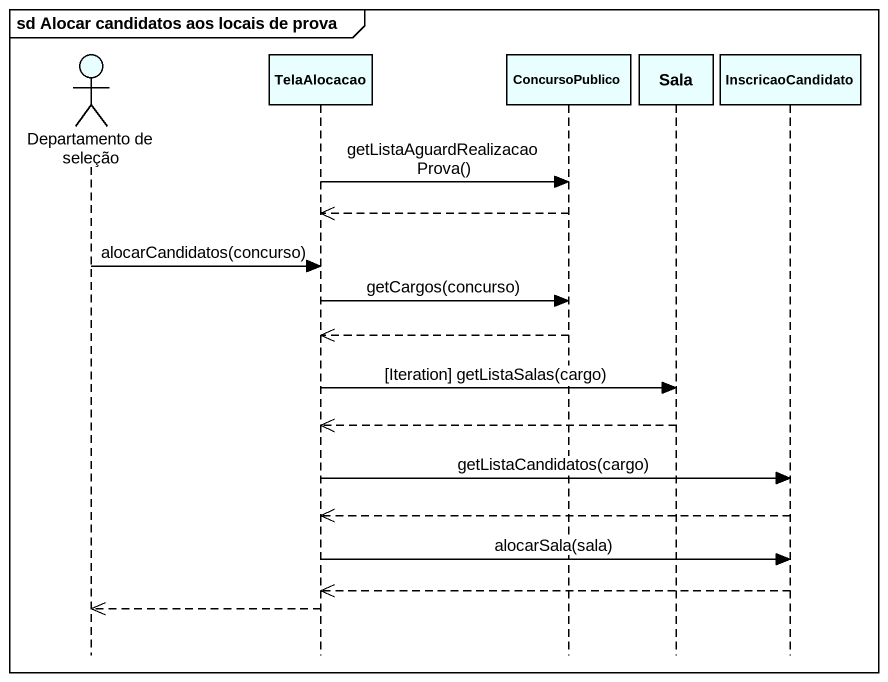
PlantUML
@startuml
mainframe sd Alocar candidatos aos locais de prova
hide footbox
actor "Departamento de seleção" as Departamento_de_seleção #E9FFFF
participant TelaAlocacao #E9FFFF
participant ConcursoPublico #E9FFFF
participant Sala #E9FFFF
participant InscricaoCandidato #E9FFFF

TelaAlocacao -> ConcursoPublico : getListaAguardRealizacaoProva()
ConcursoPublico -->> TelaAlocacao
Departamento_de_seleção -> TelaAlocacao : alocarCandidatos(concurso)
TelaAlocacao -> ConcursoPublico : getCargos(concurso)
ConcursoPublico -->> TelaAlocacao
TelaAlocacao -> Sala : [Iteration] getListaSalas(cargo)
Sala -->> TelaAlocacao
TelaAlocacao -> InscricaoCandidato : getListaCandidatos(cargo)
InscricaoCandidato -->> TelaAlocacao
TelaAlocacao -> InscricaoCandidato : alocarSala(sala)
InscricaoCandidato -->> TelaAlocacao
TelaAlocacao -->> Departamento_de_seleção
@enduml
